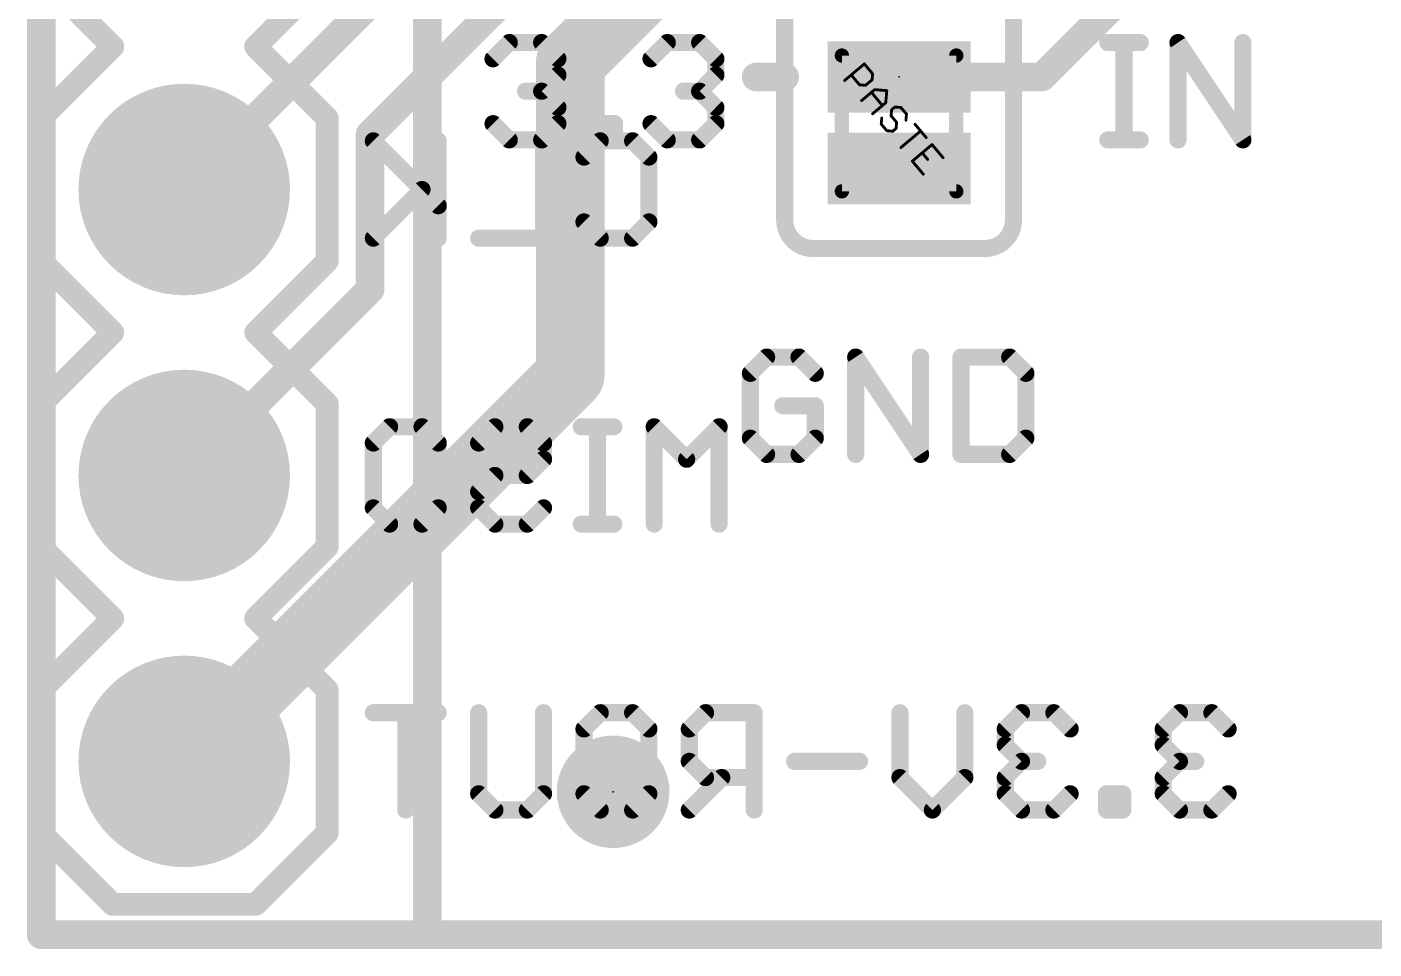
# Model space of a CAD drawing. Extents: x -0.1 to 30.6, y -0.1 to 52.6.
# Drawn here: x -0.13 to 11.84, y -0.13 to 8.06 of the extents above; entities that cross this region are included whole.
import ezdxf

# ---------------------------------------------------------------- set-up
doc = ezdxf.new("R2010")
doc.units = 0
for name, color, linetype in [('1', 12, 'CONTINUOUS'), ('16', 132, 'CONTINUOUS'), ('17', 110, 'CONTINUOUS'), ('20', 53, 'CONTINUOUS'), ('21', 41, 'CONTINUOUS'), ('22', 40, 'CONTINUOUS'), ('23', 53, 'CONTINUOUS'), ('51', 53, 'CONTINUOUS')]:
    doc.layers.add(name, color=color, linetype=linetype)

# ---------------------------------------------------------------- blocks, each defined once
blk = doc.blocks.new('RECT')
blk.add_solid([(-0.5, -0.5), (0.5, -0.5), (-0.5, 0.5), (0.5, 0.5)])
blk = doc.blocks.new('ROUNDP')
at = {"const_width": 0.5}
blk.add_lwpolyline([(0, -0.25, 1), (0, 0.25, 1), (0, -0.25)], format="xyb", dxfattribs=at)
blk = doc.blocks.new('PIE')
at = {"const_width": 0.5}
blk.add_lwpolyline([(0, -0.25, 1), (0, 0.25, 1), (0, -0.25)], format="xyb", dxfattribs=at)

msp = doc.modelspace()

# ---------------------------------------------------------------- linework, layer by layer
at = {"layer": '1'}
for points, const_width in [([(0, 43.72), (0, 0)], 0.254), ([(1.27, 6.62), (9.24, 14.59)], 0.254), ([(2.921, 7.112), (8.509, 12.7)], 0.254), ([(8.89, 7.62), (14.0335, 12.7635)], 0.254), ([(4.699, 7.747), (5.334, 8.382)], 0.6096), ([(4.699, 4.969), (4.699, 7.747)], 0.6096), ([(7.62, 7.62), (8.89, 7.62)], 0.254), ([(2.921, 5.731), (2.921, 7.112)], 0.254), ([(1.27, 4.08), (2.921, 5.731)], 0.254), ([(1.27, 1.54), (4.699, 4.969)], 0.6096), ([(0, 0), (30.48, 0)], 0.254)]:
    msp.add_lwpolyline(points, dxfattribs=dict(at, const_width=const_width))
for points, const_width in [([(4.8514, 7.747, 1), (4.5466, 7.747)], 0.3048), ([(4.5912, 7.8548, 1), (4.8068, 7.6392)], 0.3048), ([(7.62, 7.6835, 1), (7.62, 7.5565)], 0.127), ([(8.8451, 7.6649, 1), (8.9349, 7.5751)], 0.127), ([(8.89, 7.5565, 1), (8.89, 7.6835)], 0.127), ([(2.9845, 7.112, 1), (2.8575, 7.112)], 0.127), ([(2.8761, 7.1569, 1), (2.9659, 7.0671)], 0.127), ([(1.2251, 6.6649, 1), (1.3149, 6.5751)], 0.127), ([(2.8575, 5.731, 1), (2.9845, 5.731)], 0.127), ([(2.9659, 5.6861, 1), (2.8761, 5.7759)], 0.127), ([(4.8068, 4.8612, 1), (4.5912, 5.0768)], 0.3048), ([(4.5466, 4.969, 1), (4.8514, 4.969)], 0.3048), ([(1.2251, 4.1249, 1), (1.3149, 4.0351)], 0.127), ([(1.1622, 1.6478, 1), (1.3778, 1.4322)], 0.3048), ([(0, 0.0635, 1), (0, -0.0635)], 0.127), ([(-0.0635, 0, 1), (0.0635, 0)], 0.127)]:
    msp.add_lwpolyline(points, format="xyb", dxfattribs=dict(at, const_width=const_width))
at = {"layer": '16', "const_width": 0.254}
for points in [[(0, 43.72), (0, 0)], [(0, 0), (30.48, 0)]]:
    msp.add_lwpolyline(points, dxfattribs=at)
at = {"layer": '16', "const_width": 0.127}
for points in [[(0, 0.0635, 1), (0, -0.0635)], [(-0.0635, 0, 1), (0.0635, 0)]]:
    msp.add_lwpolyline(points, format="xyb", dxfattribs=at)
at = {"layer": '20', "const_width": 0.2032}
for points in [[(0, 43.72), (0, 0)], [(0, 0), (30.48, 0)]]:
    msp.add_lwpolyline(points, dxfattribs=at)
at = {"layer": '20', "const_width": 0.1016}
for points in [[(0, 0.0508, 1), (0, -0.0508)], [(-0.0508, 0, 1), (0.0508, 0)]]:
    msp.add_lwpolyline(points, format="xyb", dxfattribs=at)
at = {"layer": '21'}
for points, const_width in [([(3.429, 0), (3.429, 13.335)], 0.254), ([(6.604, 6.35), (6.604, 8.89)], 0.1524), ([(8.636, 8.89), (8.636, 6.35)], 0.1524), ([(0.635, 7.89), (0, 8.525)], 0.2032), ([(2.54, 8.525), (1.905, 7.89)], 0.2032), ([(0.635, 7.89), (0, 7.255)], 0.2032), ([(2.54, 7.255), (1.905, 7.89)], 0.2032), ([(4.0132, 7.7815), (4.1573, 7.9255)], 0.1524), ([(4.1573, 7.9255), (4.4454, 7.9255)], 0.1524), ([(4.4454, 7.9255), (4.5894, 7.7815)], 0.1524), ([(5.4165, 7.7815), (5.5605, 7.9255)], 0.1524), ([(5.5605, 7.9255), (5.8486, 7.9255)], 0.1524), ([(5.8486, 7.9255), (5.9927, 7.7815)], 0.1524), ([(9.4742, 7.9255), (9.7623, 7.9255)], 0.1524), ([(9.6183, 7.0612), (9.6183, 7.9255)], 0.1524), ([(10.0979, 7.0612), (10.0979, 7.9255)], 0.1524), ([(10.0979, 7.9255), (10.6741, 7.0612)], 0.1524), ([(10.6741, 7.0612), (10.6741, 7.9255)], 0.1524), ([(4.5894, 7.7815), (4.5894, 7.6374)], 0.1524), ([(5.9927, 7.7815), (5.9927, 7.6374)], 0.1524), ([(4.5894, 7.6374), (4.4454, 7.4934)], 0.1524), ([(5.9927, 7.6374), (5.8486, 7.4934)], 0.1524), ([(6.604, 7.62), (6.35, 7.62)], 0.254), ([(8.636, 7.62), (8.89, 7.62)], 0.254), ([(4.4454, 7.4934), (4.3013, 7.4934)], 0.1524), ([(4.4454, 7.4934), (4.5894, 7.3493)], 0.1524), ([(5.8486, 7.4934), (5.7046, 7.4934)], 0.1524), ([(5.8486, 7.4934), (5.9927, 7.3493)], 0.1524), ([(4.5894, 7.3493), (4.5894, 7.2053)], 0.1524), ([(5.9927, 7.3493), (5.9927, 7.2053)], 0.1524), ([(0, 5.985), (0, 7.255)], 0.2032), ([(2.54, 7.255), (2.54, 5.985)], 0.2032), ([(4.1573, 7.0612), (4.0132, 7.2053)], 0.1524), ([(4.5894, 7.2053), (4.4454, 7.0612)], 0.1524), ([(4.9487, 7.0612), (4.9487, 7.2053)], 0.1524), ([(4.9487, 7.2053), (5.0928, 7.2053)], 0.1524), ([(5.0928, 7.2053), (5.0928, 7.0612)], 0.1524), ([(5.5605, 7.0612), (5.4165, 7.2053)], 0.1524), ([(5.9927, 7.2053), (5.8486, 7.0612)], 0.1524), ([(4.4454, 7.0612), (4.1573, 7.0612)], 0.1524), ([(5.0928, 7.0612), (4.9487, 7.0612)], 0.1524), ([(5.8486, 7.0612), (5.5605, 7.0612)], 0.1524), ([(9.4742, 7.0612), (9.7623, 7.0612)], 0.1524), ([(8.382, 6.096), (6.858, 6.096)], 0.1524), ([(0.635, 5.35), (0, 5.985)], 0.2032), ([(2.54, 5.985), (1.905, 5.35)], 0.2032), ([(0.635, 5.35), (0, 4.715)], 0.2032), ([(2.54, 4.715), (1.905, 5.35)], 0.2032), ([(6.4433, 5.1315), (6.2992, 4.9875)], 0.1524), ([(6.7314, 5.1315), (6.4433, 5.1315)], 0.1524), ([(6.8754, 4.9875), (6.7314, 5.1315)], 0.1524), ([(7.2347, 4.2672), (7.2347, 5.1315)], 0.1524), ([(7.2347, 5.1315), (7.8109, 4.2672)], 0.1524), ([(7.8109, 4.2672), (7.8109, 5.1315)], 0.1524), ([(8.1702, 5.1315), (8.1702, 4.2672)], 0.1524), ([(8.6024, 5.1315), (8.1702, 5.1315)], 0.1524), ([(8.7465, 4.9875), (8.6024, 5.1315)], 0.1524), ([(6.2992, 4.9875), (6.2992, 4.4113)], 0.1524), ([(8.7465, 4.4113), (8.7465, 4.9875)], 0.1524), ([(0, 3.445), (0, 4.715)], 0.2032), ([(2.54, 4.715), (2.54, 3.445)], 0.2032), ([(6.8754, 4.6994), (6.5873, 4.6994)], 0.1524), ([(6.8754, 4.4113), (6.8754, 4.6994)], 0.1524), ([(6.2992, 4.4113), (6.4433, 4.2672)], 0.1524), ([(6.7314, 4.2672), (6.8754, 4.4113)], 0.1524), ([(8.6024, 4.2672), (8.7465, 4.4113)], 0.1524), ([(6.4433, 4.2672), (6.7314, 4.2672)], 0.1524), ([(8.1702, 4.2672), (8.6024, 4.2672)], 0.1524), ([(0.635, 2.81), (0, 3.445)], 0.2032), ([(2.54, 3.445), (1.905, 2.81)], 0.2032), ([(0.635, 2.81), (0, 2.175)], 0.2032), ([(2.54, 2.175), (1.905, 2.81)], 0.2032), ([(0, 0.905), (0, 2.175)], 0.2032), ([(2.54, 2.175), (2.54, 0.905)], 0.2032), ([(0.635, 0.27), (0, 0.905)], 0.2032), ([(2.54, 0.905), (1.905, 0.27)], 0.2032), ([(1.905, 0.27), (0.635, 0.27)], 0.2032)]:
    msp.add_lwpolyline(points, dxfattribs=dict(at, const_width=const_width))
for points, const_width in [([(0.6709, 7.8541, 1), (0.5991, 7.9259)], 0.1016), ([(0.5991, 7.8541, 1), (0.6709, 7.9259)], 0.1016), ([(1.9409, 7.9259, 1), (1.8691, 7.8541)], 0.1016), ([(1.8691, 7.9259, 1), (1.9409, 7.8541)], 0.1016), ([(4.1573, 7.9636, 1), (4.1573, 7.8874)], 0.0762), ([(4.1842, 7.8986, 1), (4.1303, 7.9525)], 0.0762), ([(4.4723, 7.9525, 1), (4.4184, 7.8986)], 0.0762), ([(4.4454, 7.8874, 1), (4.4454, 7.9636)], 0.0762), ([(5.5605, 7.9636, 1), (5.5605, 7.8874)], 0.0762), ([(5.5875, 7.8986, 1), (5.5336, 7.9525)], 0.0762), ([(5.8756, 7.9525, 1), (5.8217, 7.8986)], 0.0762), ([(5.8486, 7.8874, 1), (5.8486, 7.9636)], 0.0762), ([(9.4742, 7.9636, 1), (9.4742, 7.8874)], 0.0762), ([(9.6564, 7.9255, 1), (9.5802, 7.9255)], 0.0762), ([(9.7623, 7.8874, 1), (9.7623, 7.9636)], 0.0762), ([(10.1296, 7.9467, 1), (10.0662, 7.9044)], 0.0762), ([(10.136, 7.9255, 1), (10.0598, 7.9255)], 0.0762), ([(10.7122, 7.9255, 1), (10.636, 7.9255)], 0.0762), ([(3.9863, 7.8084, 1), (4.0401, 7.7545)], 0.0762), ([(4.6275, 7.7815, 1), (4.5513, 7.7815)], 0.0762), ([(4.5625, 7.7545, 1), (4.6164, 7.8084)], 0.0762), ([(5.3895, 7.8084, 1), (5.4434, 7.7545)], 0.0762), ([(6.0308, 7.7815, 1), (5.9546, 7.7815)], 0.0762), ([(5.9658, 7.7545, 1), (6.0196, 7.8084)], 0.0762), ([(4.5513, 7.6374, 1), (4.6275, 7.6374)], 0.0762), ([(4.6164, 7.6105, 1), (4.5625, 7.6644)], 0.0762), ([(5.9546, 7.6374, 1), (6.0308, 7.6374)], 0.0762), ([(6.0196, 7.6105, 1), (5.9658, 7.6644)], 0.0762), ([(6.35, 7.6835, 1), (6.35, 7.5565)], 0.127), ([(6.604, 7.5565, 1), (6.604, 7.6835)], 0.127), ([(8.636, 7.6835, 1), (8.636, 7.5565)], 0.127), ([(8.89, 7.5565, 1), (8.89, 7.6835)], 0.127), ([(4.3013, 7.5315, 1), (4.3013, 7.4553)], 0.0762), ([(4.4723, 7.5203, 1), (4.4184, 7.4664)], 0.0762), ([(4.4184, 7.5203, 1), (4.4723, 7.4664)], 0.0762), ([(4.4454, 7.4553, 1), (4.4454, 7.5315)], 0.0762), ([(5.7046, 7.5315, 1), (5.7046, 7.4553)], 0.0762), ([(5.8756, 7.5203, 1), (5.8217, 7.4664)], 0.0762), ([(5.8217, 7.5203, 1), (5.8756, 7.4664)], 0.0762), ([(5.8486, 7.4553, 1), (5.8486, 7.5315)], 0.0762), ([(4.6275, 7.3493, 1), (4.5513, 7.3493)], 0.0762), ([(6.0308, 7.3493, 1), (5.9546, 7.3493)], 0.0762), ([(0.0508, 7.255, 1), (-0.0508, 7.255)], 0.1016), ([(-0.0359, 7.2909, 1), (0.0359, 7.2191)], 0.1016), ([(2.5908, 7.255, 1), (2.4892, 7.255)], 0.1016), ([(2.5041, 7.2191, 1), (2.5759, 7.2909)], 0.1016), ([(4.5625, 7.3224, 1), (4.6164, 7.3763)], 0.0762), ([(5.9658, 7.3224, 1), (6.0196, 7.3763)], 0.0762), ([(4.0401, 7.2322, 1), (3.9863, 7.1783)], 0.0762), ([(4.5513, 7.2053, 1), (4.6275, 7.2053)], 0.0762), ([(4.6164, 7.1783, 1), (4.5625, 7.2322)], 0.0762), ([(4.9868, 7.2053, 1), (4.9106, 7.2053)], 0.0762), ([(4.9487, 7.2434, 1), (4.9487, 7.1672)], 0.0762), ([(5.1309, 7.2053, 1), (5.0547, 7.2053)], 0.0762), ([(5.0928, 7.1672, 1), (5.0928, 7.2434)], 0.0762), ([(5.4434, 7.2322, 1), (5.3895, 7.1783)], 0.0762), ([(5.9546, 7.2053, 1), (6.0308, 7.2053)], 0.0762), ([(6.0196, 7.1783, 1), (5.9658, 7.2322)], 0.0762), ([(4.1573, 7.0993, 1), (4.1573, 7.0231)], 0.0762), ([(4.1303, 7.0343, 1), (4.1842, 7.0881)], 0.0762), ([(4.4184, 7.0881, 1), (4.4723, 7.0343)], 0.0762), ([(4.4454, 7.0231, 1), (4.4454, 7.0993)], 0.0762), ([(4.9487, 7.0993, 1), (4.9487, 7.0231)], 0.0762), ([(4.9106, 7.0612, 1), (4.9868, 7.0612)], 0.0762), ([(5.0547, 7.0612, 1), (5.1309, 7.0612)], 0.0762), ([(5.0928, 7.0231, 1), (5.0928, 7.0993)], 0.0762), ([(5.5605, 7.0993, 1), (5.5605, 7.0231)], 0.0762), ([(5.5336, 7.0343, 1), (5.5875, 7.0881)], 0.0762), ([(5.8217, 7.0881, 1), (5.8756, 7.0343)], 0.0762), ([(5.8486, 7.0231, 1), (5.8486, 7.0993)], 0.0762), ([(9.4742, 7.0993, 1), (9.4742, 7.0231)], 0.0762), ([(9.5802, 7.0612, 1), (9.6564, 7.0612)], 0.0762), ([(9.7623, 7.0231, 1), (9.7623, 7.0993)], 0.0762), ([(10.0598, 7.0612, 1), (10.136, 7.0612)], 0.0762), ([(10.636, 7.0612, 1), (10.7122, 7.0612)], 0.0762), ([(10.6424, 7.0401, 1), (10.7058, 7.0823)], 0.0762), ([(6.604, 6.35, 0.4142), (6.858, 6.096)], 0.1524), ([(6.6421, 6.35, 1), (6.5659, 6.35)], 0.0762), ([(6.5659, 6.35, 1), (6.6421, 6.35)], 0.0762), ([(8.382, 6.096, 0.4142), (8.636, 6.35)], 0.1524), ([(8.6741, 6.35, 1), (8.5979, 6.35)], 0.0762), ([(8.5979, 6.35, 1), (8.6741, 6.35)], 0.0762), ([(6.858, 6.1341, 1), (6.858, 6.0579)], 0.0762), ([(6.858, 6.0579, 1), (6.858, 6.1341)], 0.0762), ([(8.382, 6.1341, 1), (8.382, 6.0579)], 0.0762), ([(8.382, 6.0579, 1), (8.382, 6.1341)], 0.0762), ([(0.0359, 6.0209, 1), (-0.0359, 5.9491)], 0.1016), ([(-0.0508, 5.985, 1), (0.0508, 5.985)], 0.1016), ([(2.4892, 5.985, 1), (2.5908, 5.985)], 0.1016), ([(2.5759, 5.9491, 1), (2.5041, 6.0209)], 0.1016), ([(0.6709, 5.3141, 1), (0.5991, 5.3859)], 0.1016), ([(0.5991, 5.3141, 1), (0.6709, 5.3859)], 0.1016), ([(1.9409, 5.3859, 1), (1.8691, 5.3141)], 0.1016), ([(1.8691, 5.3859, 1), (1.9409, 5.3141)], 0.1016), ([(6.4433, 5.1696, 1), (6.4433, 5.0934)], 0.0762), ([(6.4702, 5.1046, 1), (6.4163, 5.1585)], 0.0762), ([(6.7583, 5.1585, 1), (6.7044, 5.1046)], 0.0762), ([(6.7314, 5.0934, 1), (6.7314, 5.1696)], 0.0762), ([(7.2664, 5.1527, 1), (7.203, 5.1104)], 0.0762), ([(7.2728, 5.1315, 1), (7.1966, 5.1315)], 0.0762), ([(7.849, 5.1315, 1), (7.7728, 5.1315)], 0.0762), ([(8.2083, 5.1315, 1), (8.1321, 5.1315)], 0.0762), ([(8.1702, 5.1696, 1), (8.1702, 5.0934)], 0.0762), ([(8.6293, 5.1585, 1), (8.5755, 5.1046)], 0.0762), ([(8.6024, 5.0934, 1), (8.6024, 5.1696)], 0.0762), ([(6.3373, 4.9875, 1), (6.2611, 4.9875)], 0.0762), ([(6.2723, 5.0144, 1), (6.3261, 4.9605)], 0.0762), ([(6.8485, 4.9605, 1), (6.9024, 5.0144)], 0.0762), ([(8.7846, 4.9875, 1), (8.7084, 4.9875)], 0.0762), ([(8.7195, 4.9605, 1), (8.7734, 5.0144)], 0.0762), ([(0.0508, 4.715, 1), (-0.0508, 4.715)], 0.1016), ([(-0.0359, 4.7509, 1), (0.0359, 4.6791)], 0.1016), ([(2.5908, 4.715, 1), (2.4892, 4.715)], 0.1016), ([(2.5041, 4.6791, 1), (2.5759, 4.7509)], 0.1016), ([(6.5873, 4.7375, 1), (6.5873, 4.6613)], 0.0762), ([(6.9135, 4.6994, 1), (6.8373, 4.6994)], 0.0762), ([(6.8754, 4.6613, 1), (6.8754, 4.7375)], 0.0762), ([(6.3261, 4.4382, 1), (6.2723, 4.3843)], 0.0762), ([(6.2611, 4.4113, 1), (6.3373, 4.4113)], 0.0762), ([(6.8373, 4.4113, 1), (6.9135, 4.4113)], 0.0762), ([(6.9024, 4.3843, 1), (6.8485, 4.4382)], 0.0762), ([(8.7084, 4.4113, 1), (8.7846, 4.4113)], 0.0762), ([(8.7734, 4.3843, 1), (8.7195, 4.4382)], 0.0762), ([(6.4433, 4.3053, 1), (6.4433, 4.2291)], 0.0762), ([(6.4163, 4.2403, 1), (6.4702, 4.2941)], 0.0762), ([(6.7044, 4.2941, 1), (6.7583, 4.2403)], 0.0762), ([(6.7314, 4.2291, 1), (6.7314, 4.3053)], 0.0762), ([(7.7792, 4.2461, 1), (7.8426, 4.2883)], 0.0762), ([(8.1702, 4.3053, 1), (8.1702, 4.2291)], 0.0762), ([(8.5755, 4.2941, 1), (8.6293, 4.2403)], 0.0762), ([(8.6024, 4.2291, 1), (8.6024, 4.3053)], 0.0762), ([(7.1966, 4.2672, 1), (7.2728, 4.2672)], 0.0762), ([(7.7728, 4.2672, 1), (7.849, 4.2672)], 0.0762), ([(8.1321, 4.2672, 1), (8.2083, 4.2672)], 0.0762), ([(0.0359, 3.4809, 1), (-0.0359, 3.4091)], 0.1016), ([(-0.0508, 3.445, 1), (0.0508, 3.445)], 0.1016), ([(2.4892, 3.445, 1), (2.5908, 3.445)], 0.1016), ([(2.5759, 3.4091, 1), (2.5041, 3.4809)], 0.1016), ([(0.6709, 2.7741, 1), (0.5991, 2.8459)], 0.1016), ([(0.5991, 2.7741, 1), (0.6709, 2.8459)], 0.1016), ([(1.9409, 2.8459, 1), (1.8691, 2.7741)], 0.1016), ([(1.8691, 2.8459, 1), (1.9409, 2.7741)], 0.1016), ([(0.0508, 2.175, 1), (-0.0508, 2.175)], 0.1016), ([(2.5908, 2.175, 1), (2.4892, 2.175)], 0.1016), ([(-0.0359, 2.2109, 1), (0.0359, 2.1391)], 0.1016), ([(2.5041, 2.1391, 1), (2.5759, 2.2109)], 0.1016), ([(0.0359, 0.9409, 1), (-0.0359, 0.8691)], 0.1016), ([(2.5759, 0.8691, 1), (2.5041, 0.9409)], 0.1016), ([(-0.0508, 0.905, 1), (0.0508, 0.905)], 0.1016), ([(2.4892, 0.905, 1), (2.5908, 0.905)], 0.1016), ([(0.635, 0.3208, 1), (0.635, 0.2192)], 0.1016), ([(1.905, 0.2192, 1), (1.905, 0.3208)], 0.1016), ([(0.5991, 0.2341, 1), (0.6709, 0.3059)], 0.1016), ([(1.8691, 0.3059, 1), (1.9409, 0.2341)], 0.1016), ([(3.3655, 0, 1), (3.4925, 0)], 0.127)]:
    msp.add_lwpolyline(points, format="xyb", dxfattribs=dict(at, const_width=const_width))
at = {"layer": '22', "const_width": 0.1524}
for points in [[(3.5263, 6.4763), (2.9501, 7.0525)], [(3.5263, 7.0525), (3.5263, 6.1882)], [(4.4618, 7.0525), (4.4618, 6.1882)], [(4.8211, 6.9085), (4.9652, 7.0525)], [(4.9652, 7.0525), (5.2533, 7.0525)], [(5.2533, 7.0525), (5.3974, 6.9085)], [(5.3974, 6.9085), (5.3974, 6.3323)], [(3.3823, 6.6204), (2.9501, 6.1882)], [(4.9652, 6.1882), (4.8211, 6.3323)], [(5.3974, 6.3323), (5.2533, 6.1882)], [(4.4618, 6.1882), (3.8856, 6.1882)], [(5.2533, 6.1882), (4.9652, 6.1882)], [(2.9501, 4.3685), (3.0942, 4.5125)], [(3.0942, 4.5125), (3.3823, 4.5125)], [(3.3823, 4.5125), (3.5263, 4.3685)], [(3.8856, 4.3685), (4.0297, 4.5125)], [(4.0297, 4.5125), (4.3178, 4.5125)], [(4.3178, 4.5125), (4.4618, 4.3685)], [(5.0855, 4.5125), (4.7974, 4.5125)], [(4.9415, 3.6482), (4.9415, 4.5125)], [(5.7329, 4.2244), (5.4448, 4.5125)], [(5.4448, 4.5125), (5.4448, 3.6482)], [(6.021, 4.5125), (5.7329, 4.2244)], [(6.021, 3.6482), (6.021, 4.5125)], [(2.9501, 3.7923), (2.9501, 4.3685)], [(3.5263, 4.3685), (3.5263, 3.7923)], [(4.4618, 4.3685), (4.4618, 4.2244)], [(4.4618, 4.2244), (4.3178, 4.0804)], [(4.0297, 4.0804), (3.8856, 3.9363)], [(4.3178, 4.0804), (4.0297, 4.0804)], [(3.8856, 3.9363), (3.8856, 3.7923)], [(3.0942, 3.6482), (2.9501, 3.7923)], [(3.5263, 3.7923), (3.3823, 3.6482)], [(3.8856, 3.7923), (4.0297, 3.6482)], [(4.3178, 3.6482), (4.4618, 3.7923)], [(3.3823, 3.6482), (3.0942, 3.6482)], [(4.0297, 3.6482), (4.3178, 3.6482)], [(5.0855, 3.6482), (4.7974, 3.6482)], [(3.5263, 1.9725), (2.9501, 1.9725)], [(3.2382, 1.1082), (3.2382, 1.9725)], [(3.8856, 1.2523), (3.8856, 1.9725)], [(4.4618, 1.9725), (4.4618, 1.2523)], [(4.8211, 1.8285), (4.9652, 1.9725)], [(4.9652, 1.9725), (5.2533, 1.9725)], [(5.2533, 1.9725), (5.3974, 1.8285)], [(5.9007, 1.9725), (5.7567, 1.8285)], [(6.3329, 1.9725), (5.9007, 1.9725)], [(6.3329, 1.1082), (6.3329, 1.9725)], [(7.6277, 1.3963), (7.6277, 1.9725)], [(8.2039, 1.9725), (8.2039, 1.3963)], [(8.7073, 1.9725), (8.5632, 1.8285)], [(8.9954, 1.9725), (8.7073, 1.9725)], [(9.1394, 1.8285), (8.9954, 1.9725)], [(10.1105, 1.9725), (9.9665, 1.8285)], [(10.3987, 1.9725), (10.1105, 1.9725)], [(10.5427, 1.8285), (10.3987, 1.9725)], [(4.8211, 1.2523), (4.8211, 1.8285)], [(5.3974, 1.8285), (5.3974, 1.2523)], [(5.7567, 1.8285), (5.7567, 1.5404)], [(8.5632, 1.8285), (8.5632, 1.6844)], [(9.9665, 1.8285), (9.9665, 1.6844)], [(8.5632, 1.6844), (8.7073, 1.5404)], [(9.9665, 1.6844), (10.1105, 1.5404)], [(5.7567, 1.5404), (5.9007, 1.3963)], [(7.2684, 1.5404), (6.6922, 1.5404)], [(8.7073, 1.5404), (8.5632, 1.3963)], [(8.7073, 1.5404), (8.8513, 1.5404)], [(10.1105, 1.5404), (9.9665, 1.3963)], [(10.1105, 1.5404), (10.2546, 1.5404)], [(6.0448, 1.3963), (5.7567, 1.1082)], [(5.9007, 1.3963), (6.3329, 1.3963)], [(7.9158, 1.1082), (7.6277, 1.3963)], [(8.2039, 1.3963), (7.9158, 1.1082)], [(8.5632, 1.3963), (8.5632, 1.2523)], [(9.9665, 1.3963), (9.9665, 1.2523)], [(4.0297, 1.1082), (3.8856, 1.2523)], [(4.4618, 1.2523), (4.3178, 1.1082)], [(4.9652, 1.1082), (4.8211, 1.2523)], [(5.3974, 1.2523), (5.2533, 1.1082)], [(8.5632, 1.2523), (8.7073, 1.1082)], [(8.9954, 1.1082), (9.1394, 1.2523)], [(9.6072, 1.2523), (9.4631, 1.2523)], [(9.4631, 1.2523), (9.4631, 1.1082)], [(9.6072, 1.1082), (9.6072, 1.2523)], [(9.9665, 1.2523), (10.1105, 1.1082)], [(10.3987, 1.1082), (10.5427, 1.2523)], [(4.3178, 1.1082), (4.0297, 1.1082)], [(5.2533, 1.1082), (4.9652, 1.1082)], [(8.7073, 1.1082), (8.9954, 1.1082)], [(9.4631, 1.1082), (9.6072, 1.1082)], [(10.1105, 1.1082), (10.3987, 1.1082)]]:
    msp.add_lwpolyline(points, dxfattribs=at)
at = {"layer": '22', "const_width": 0.0762}
for points in [[(2.977, 7.0795, 1), (2.9232, 7.0256)], [(3.5644, 7.0525, 1), (3.4882, 7.0525)], [(4.4999, 7.0525, 1), (4.4237, 7.0525)], [(4.9652, 7.0906, 1), (4.9652, 7.0144)], [(4.9921, 7.0256, 1), (4.9382, 7.0795)], [(5.2802, 7.0795, 1), (5.2264, 7.0256)], [(5.2533, 7.0144, 1), (5.2533, 7.0906)], [(4.7942, 6.9354, 1), (4.8481, 6.8815)], [(5.4355, 6.9085, 1), (5.3593, 6.9085)], [(5.3704, 6.8815, 1), (5.4243, 6.9354)], [(3.4092, 6.5934, 1), (3.3553, 6.6473)], [(3.4994, 6.4494, 1), (3.5533, 6.5033)], [(4.8481, 6.3592, 1), (4.7942, 6.3053)], [(5.3593, 6.3323, 1), (5.4355, 6.3323)], [(5.4243, 6.3053, 1), (5.3704, 6.3592)], [(2.9232, 6.2151, 1), (2.977, 6.1613)], [(3.4882, 6.1882, 1), (3.5644, 6.1882)], [(3.8856, 6.2263, 1), (3.8856, 6.1501)], [(4.4237, 6.1882, 1), (4.4999, 6.1882)], [(4.4618, 6.1501, 1), (4.4618, 6.2263)], [(4.9652, 6.2263, 1), (4.9652, 6.1501)], [(4.9382, 6.1613, 1), (4.9921, 6.2151)], [(5.2264, 6.2151, 1), (5.2802, 6.1613)], [(5.2533, 6.1501, 1), (5.2533, 6.2263)], [(3.0942, 4.5506, 1), (3.0942, 4.4744)], [(3.1211, 4.4856, 1), (3.0672, 4.5395)], [(3.4092, 4.5395, 1), (3.3553, 4.4856)], [(3.3823, 4.4744, 1), (3.3823, 4.5506)], [(4.0297, 4.5506, 1), (4.0297, 4.4744)], [(4.0566, 4.4856, 1), (4.0027, 4.5395)], [(4.3447, 4.5395, 1), (4.2908, 4.4856)], [(4.3178, 4.4744, 1), (4.3178, 4.5506)], [(4.7974, 4.5506, 1), (4.7974, 4.4744)], [(4.9796, 4.5125, 1), (4.9034, 4.5125)], [(5.0855, 4.4744, 1), (5.0855, 4.5506)], [(5.4718, 4.5395, 1), (5.4179, 4.4856)], [(5.4829, 4.5125, 1), (5.4067, 4.5125)], [(6.0591, 4.5125, 1), (5.9829, 4.5125)], [(6.048, 4.4856, 1), (5.9941, 4.5395)], [(2.9882, 4.3685, 1), (2.912, 4.3685)], [(2.9232, 4.3954, 1), (2.977, 4.3415)], [(3.5644, 4.3685, 1), (3.4882, 4.3685)], [(3.4994, 4.3415, 1), (3.5533, 4.3954)], [(3.8587, 4.3954, 1), (3.9126, 4.3415)], [(4.4999, 4.3685, 1), (4.4237, 4.3685)], [(4.4349, 4.3415, 1), (4.4888, 4.3954)], [(4.4237, 4.2244, 1), (4.4999, 4.2244)], [(4.4888, 4.1975, 1), (4.4349, 4.2514)], [(5.706, 4.2514, 1), (5.7599, 4.1975)], [(5.706, 4.1975, 1), (5.7599, 4.2514)], [(4.0297, 4.1185, 1), (4.0297, 4.0423)], [(4.0566, 4.0534, 1), (4.0027, 4.1073)], [(4.2908, 4.1073, 1), (4.3447, 4.0534)], [(4.3178, 4.0423, 1), (4.3178, 4.1185)], [(3.9237, 3.9363, 1), (3.8475, 3.9363)], [(3.8587, 3.9633, 1), (3.9126, 3.9094)], [(2.977, 3.8192, 1), (2.9232, 3.7653)], [(2.912, 3.7923, 1), (2.9882, 3.7923)], [(3.4882, 3.7923, 1), (3.5644, 3.7923)], [(3.5533, 3.7653, 1), (3.4994, 3.8192)], [(3.9126, 3.8192, 1), (3.8587, 3.7653)], [(3.8475, 3.7923, 1), (3.9237, 3.7923)], [(4.4888, 3.7653, 1), (4.4349, 3.8192)], [(3.0942, 3.6863, 1), (3.0942, 3.6101)], [(3.0672, 3.6213, 1), (3.1211, 3.6751)], [(3.3553, 3.6751, 1), (3.4092, 3.6213)], [(3.3823, 3.6101, 1), (3.3823, 3.6863)], [(4.0297, 3.6863, 1), (4.0297, 3.6101)], [(4.0027, 3.6213, 1), (4.0566, 3.6751)], [(4.2908, 3.6751, 1), (4.3447, 3.6213)], [(4.3178, 3.6101, 1), (4.3178, 3.6863)], [(4.7974, 3.6863, 1), (4.7974, 3.6101)], [(5.0855, 3.6101, 1), (5.0855, 3.6863)], [(4.9034, 3.6482, 1), (4.9796, 3.6482)], [(5.4067, 3.6482, 1), (5.4829, 3.6482)], [(5.9829, 3.6482, 1), (6.0591, 3.6482)], [(2.9501, 2.0106, 1), (2.9501, 1.9344)], [(3.2763, 1.9725, 1), (3.2001, 1.9725)], [(3.5263, 1.9344, 1), (3.5263, 2.0106)], [(3.9237, 1.9725, 1), (3.8475, 1.9725)], [(4.4999, 1.9725, 1), (4.4237, 1.9725)], [(4.9652, 2.0106, 1), (4.9652, 1.9344)], [(4.9921, 1.9456, 1), (4.9383, 1.9995)], [(5.2802, 1.9995, 1), (5.2264, 1.9456)], [(5.2533, 1.9344, 1), (5.2533, 2.0106)], [(5.9007, 2.0106, 1), (5.9007, 1.9344)], [(5.9277, 1.9456, 1), (5.8738, 1.9995)], [(6.371, 1.9725, 1), (6.2948, 1.9725)], [(6.3329, 1.9344, 1), (6.3329, 2.0106)], [(7.6658, 1.9725, 1), (7.5896, 1.9725)], [(8.242, 1.9725, 1), (8.1658, 1.9725)], [(8.7073, 2.0106, 1), (8.7073, 1.9344)], [(8.7342, 1.9456, 1), (8.6803, 1.9995)], [(9.0223, 1.9995, 1), (8.9684, 1.9456)], [(8.9954, 1.9344, 1), (8.9954, 2.0106)], [(10.1105, 2.0106, 1), (10.1105, 1.9344)], [(10.1375, 1.9456, 1), (10.0836, 1.9995)], [(10.4256, 1.9995, 1), (10.3717, 1.9456)], [(10.3987, 1.9344, 1), (10.3987, 2.0106)], [(4.8592, 1.8285, 1), (4.783, 1.8285)], [(4.7942, 1.8554, 1), (4.8481, 1.8015)], [(5.4355, 1.8285, 1), (5.3593, 1.8285)], [(5.3704, 1.8015, 1), (5.4243, 1.8554)], [(5.7297, 1.8554, 1), (5.7836, 1.8015)], [(5.7948, 1.8285, 1), (5.7186, 1.8285)], [(8.6013, 1.8285, 1), (8.5251, 1.8285)], [(8.5363, 1.8554, 1), (8.5902, 1.8015)], [(9.1125, 1.8015, 1), (9.1664, 1.8554)], [(9.9395, 1.8554, 1), (9.9934, 1.8015)], [(10.0046, 1.8285, 1), (9.9284, 1.8285)], [(10.5158, 1.8015, 1), (10.5697, 1.8554)], [(8.5902, 1.7114, 1), (8.5363, 1.6575)], [(8.5251, 1.6844, 1), (8.6013, 1.6844)], [(9.9934, 1.7114, 1), (9.9395, 1.6575)], [(9.9284, 1.6844, 1), (10.0046, 1.6844)], [(5.7836, 1.5673, 1), (5.7297, 1.5134)], [(5.7186, 1.5404, 1), (5.7948, 1.5404)], [(6.6922, 1.5785, 1), (6.6922, 1.5023)], [(7.2684, 1.5023, 1), (7.2684, 1.5785)], [(8.7073, 1.5785, 1), (8.7073, 1.5023)], [(8.7342, 1.5134, 1), (8.6803, 1.5673)], [(8.6803, 1.5134, 1), (8.7342, 1.5673)], [(8.8513, 1.5023, 1), (8.8513, 1.5785)], [(10.1105, 1.5785, 1), (10.1105, 1.5023)], [(10.1375, 1.5134, 1), (10.0836, 1.5673)], [(10.0836, 1.5134, 1), (10.1375, 1.5673)], [(10.2546, 1.5023, 1), (10.2546, 1.5785)], [(5.9007, 1.4344, 1), (5.9007, 1.3582)], [(5.8738, 1.3694, 1), (5.9277, 1.4233)], [(6.0717, 1.3694, 1), (6.0178, 1.4233)], [(6.3329, 1.3582, 1), (6.3329, 1.4344)], [(7.6546, 1.4233, 1), (7.6008, 1.3694)], [(8.2309, 1.3694, 1), (8.177, 1.4233)], [(8.6013, 1.3963, 1), (8.5251, 1.3963)], [(8.5363, 1.4233, 1), (8.5902, 1.3694)], [(9.9395, 1.4233, 1), (9.9934, 1.3694)], [(10.0046, 1.3963, 1), (9.9284, 1.3963)], [(3.9126, 1.2792, 1), (3.8587, 1.2253)], [(4.4888, 1.2253, 1), (4.4349, 1.2792)], [(4.8481, 1.2792, 1), (4.7942, 1.2253)], [(5.4243, 1.2253, 1), (5.3704, 1.2792)], [(7.5896, 1.3963, 1), (7.6658, 1.3963)], [(8.1658, 1.3963, 1), (8.242, 1.3963)], [(8.5902, 1.2792, 1), (8.5363, 1.2253)], [(9.1664, 1.2253, 1), (9.1125, 1.2792)], [(9.4631, 1.2904, 1), (9.4631, 1.2142)], [(9.5012, 1.2523, 1), (9.425, 1.2523)], [(9.6453, 1.2523, 1), (9.5691, 1.2523)], [(9.6072, 1.2142, 1), (9.6072, 1.2904)], [(9.9934, 1.2792, 1), (9.9395, 1.2253)], [(10.5697, 1.2253, 1), (10.5158, 1.2792)], [(3.8475, 1.2523, 1), (3.9237, 1.2523)], [(4.4237, 1.2523, 1), (4.4999, 1.2523)], [(4.783, 1.2523, 1), (4.8592, 1.2523)], [(5.3593, 1.2523, 1), (5.4355, 1.2523)], [(8.5251, 1.2523, 1), (8.6013, 1.2523)], [(9.9284, 1.2523, 1), (10.0046, 1.2523)], [(3.2001, 1.1082, 1), (3.2763, 1.1082)], [(4.0297, 1.1463, 1), (4.0297, 1.0701)], [(4.0027, 1.0813, 1), (4.0566, 1.1351)], [(4.2908, 1.1351, 1), (4.3447, 1.0813)], [(4.3178, 1.0701, 1), (4.3178, 1.1463)], [(4.9652, 1.1463, 1), (4.9652, 1.0701)], [(4.9383, 1.0813, 1), (4.9921, 1.1351)], [(5.2264, 1.1351, 1), (5.2802, 1.0813)], [(5.2533, 1.0701, 1), (5.2533, 1.1463)], [(5.7297, 1.1351, 1), (5.7836, 1.0813)], [(6.2948, 1.1082, 1), (6.371, 1.1082)], [(7.8889, 1.1351, 1), (7.9427, 1.0813)], [(7.8889, 1.0813, 1), (7.9427, 1.1351)], [(8.7073, 1.1463, 1), (8.7073, 1.0701)], [(8.6803, 1.0813, 1), (8.7342, 1.1351)], [(8.9684, 1.1351, 1), (9.0223, 1.0813)], [(8.9954, 1.0701, 1), (8.9954, 1.1463)], [(9.4631, 1.1463, 1), (9.4631, 1.0701)], [(9.425, 1.1082, 1), (9.5012, 1.1082)], [(9.5691, 1.1082, 1), (9.6453, 1.1082)], [(9.6072, 1.0701, 1), (9.6072, 1.1463)], [(10.1105, 1.1463, 1), (10.1105, 1.0701)], [(10.0836, 1.0813, 1), (10.1375, 1.1351)], [(10.3717, 1.1351, 1), (10.4256, 1.0813)], [(10.3987, 1.0701, 1), (10.3987, 1.1463)]]:
    msp.add_lwpolyline(points, format="xyb", dxfattribs=at)
at = {"layer": '23'}
for p in [(7.62, 7.62), (5.08, 1.27)]:
    msp.add_point(p, dxfattribs=at)
at = {"layer": '51'}
for points, const_width in [([(7.112, 7.8105), (7.112, 6.604)], 0.127), ([(8.128, 7.8105), (7.112, 7.8105)], 0.127), ([(8.128, 6.604), (8.128, 7.8105)], 0.127), ([(7.1361, 7.589), (7.3114, 7.736)], 0.0254), ([(7.3114, 7.736), (7.3849, 7.6484)], 0.0254), ([(7.3849, 7.6484), (7.3802, 7.5947)], 0.0254), ([(7.2681, 7.5504), (7.1946, 7.638)], 0.0254), ([(7.3218, 7.5457), (7.2681, 7.5504)], 0.0254), ([(7.3802, 7.5947), (7.3218, 7.5457)], 0.0254), ([(7.2865, 7.4098), (7.4033, 7.5079)], 0.0254), ([(7.3741, 7.4833), (7.4721, 7.3665)], 0.0254), ([(7.4033, 7.5079), (7.5108, 7.4985)], 0.0254), ([(7.5108, 7.4985), (7.5014, 7.391)], 0.0254), ([(7.5014, 7.391), (7.3845, 7.293)], 0.0254), ([(7.5536, 7.3287), (7.5489, 7.275)], 0.0254), ([(7.5829, 7.3532), (7.5536, 7.3287)], 0.0254), ([(7.6366, 7.3485), (7.5829, 7.3532)], 0.0254), ([(7.6856, 7.2901), (7.6366, 7.3485)], 0.0254), ([(7.6809, 7.2364), (7.6856, 7.2901)], 0.0254), ([(7.4613, 7.2014), (7.466, 7.2552)], 0.0254), ([(7.5103, 7.143), (7.4613, 7.2014)], 0.0254), ([(7.5489, 7.275), (7.598, 7.2165)], 0.0254), ([(7.598, 7.2165), (7.5933, 7.1628)], 0.0254), ([(7.7624, 7.1986), (7.8604, 7.0817)], 0.0254), ([(7.5641, 7.1383), (7.5103, 7.143)], 0.0254), ([(7.5933, 7.1628), (7.5641, 7.1383)], 0.0254), ([(7.6362, 6.9931), (7.8114, 7.1401)], 0.0254), ([(7.9127, 7.0194), (7.7375, 6.8723)], 0.0254), ([(7.8251, 6.9459), (7.8741, 6.8874)], 0.0254), ([(8.0108, 6.9025), (7.9127, 7.0194)], 0.0254), ([(7.7375, 6.8723), (7.8355, 6.7555)], 0.0254), ([(7.112, 6.604), (8.128, 6.604)], 0.127)]:
    msp.add_lwpolyline(points, dxfattribs=dict(at, const_width=const_width))
for points, const_width in [([(7.1437, 7.8105, 1), (7.0803, 7.8105)], 0.0635), ([(7.112, 7.8422, 1), (7.112, 7.7788)], 0.0635), ([(8.1598, 7.8105, 1), (8.0962, 7.8105)], 0.0635), ([(8.128, 7.7788, 1), (8.128, 7.8422)], 0.0635), ([(7.3163, 7.7401, 1), (7.3065, 7.732)], 0.0127), ([(7.3155, 7.7312, 1), (7.3073, 7.7409)], 0.0127), ([(7.3913, 7.6478, 1), (7.3786, 7.649)], 0.0127), ([(7.3801, 7.6443, 1), (7.3898, 7.6525)], 0.0127), ([(7.1321, 7.5938, 1), (7.1402, 7.5841)], 0.0127), ([(7.1994, 7.6421, 1), (7.1897, 7.6339)], 0.0127), ([(7.2686, 7.5567, 1), (7.2675, 7.544)], 0.0127), ([(7.2632, 7.5463, 1), (7.273, 7.5544)], 0.0127), ([(7.3177, 7.5505, 1), (7.3259, 7.5408)], 0.0127), ([(7.3213, 7.5393, 1), (7.3224, 7.552)], 0.0127), ([(7.3739, 7.5952, 1), (7.3866, 7.5941)], 0.0127), ([(7.3843, 7.5898, 1), (7.3762, 7.5995)], 0.0127), ([(7.2824, 7.4147, 1), (7.2906, 7.4049)], 0.0127), ([(7.379, 7.4874, 1), (7.3692, 7.4793)], 0.0127), ([(7.4039, 7.5142, 1), (7.4028, 7.5015)], 0.0127), ([(7.4074, 7.503, 1), (7.3992, 7.5127)], 0.0127), ([(7.5171, 7.4979, 1), (7.5044, 7.499)], 0.0127), ([(7.5102, 7.4921, 1), (7.5113, 7.5048)], 0.0127), ([(7.3804, 7.2978, 1), (7.3886, 7.2881)], 0.0127), ([(7.4673, 7.3624, 1), (7.477, 7.3706)], 0.0127), ([(7.495, 7.3916, 1), (7.5077, 7.3905)], 0.0127), ([(7.5054, 7.3861, 1), (7.4973, 7.3959)], 0.0127), ([(7.56, 7.3281, 1), (7.5473, 7.3292)], 0.0127), ([(7.5496, 7.3336, 1), (7.5577, 7.3238)], 0.0127), ([(7.5834, 7.3595, 1), (7.5823, 7.3469)], 0.0127), ([(7.5869, 7.3483, 1), (7.5788, 7.3581)], 0.0127), ([(7.6414, 7.3526, 1), (7.6317, 7.3444)], 0.0127), ([(7.636, 7.3422, 1), (7.6371, 7.3548)], 0.0127), ([(7.6919, 7.2895, 1), (7.6793, 7.2906)], 0.0127), ([(7.6807, 7.286, 1), (7.6905, 7.2942)], 0.0127), ([(7.4662, 7.2055, 1), (7.4564, 7.1974)], 0.0127), ([(7.455, 7.202, 1), (7.4676, 7.2009)], 0.0127), ([(7.4723, 7.2546, 1), (7.4597, 7.2557)], 0.0127), ([(7.5538, 7.2791, 1), (7.5441, 7.2709)], 0.0127), ([(7.5426, 7.2755, 1), (7.5553, 7.2744)], 0.0127), ([(7.6043, 7.216, 1), (7.5916, 7.2171)], 0.0127), ([(7.5931, 7.2125, 1), (7.6028, 7.2206)], 0.0127), ([(7.6746, 7.2369, 1), (7.6872, 7.2358)], 0.0127), ([(7.7673, 7.2026, 1), (7.7575, 7.1945)], 0.0127), ([(7.5109, 7.1493, 1), (7.5098, 7.1367)], 0.0127), ([(7.5055, 7.1389, 1), (7.5152, 7.1471)], 0.0127), ([(7.56, 7.1432, 1), (7.5681, 7.1334)], 0.0127), ([(7.5635, 7.132, 1), (7.5646, 7.1446)], 0.0127), ([(7.5869, 7.1634, 1), (7.5996, 7.1623)], 0.0127), ([(7.5973, 7.158, 1), (7.5892, 7.1677)], 0.0127), ([(7.8155, 7.1353, 1), (7.8073, 7.145)], 0.0127), ([(7.8556, 7.0776, 1), (7.8653, 7.0858)], 0.0127), ([(7.6321, 6.9979, 1), (7.6402, 6.9882)], 0.0127), ([(7.83, 6.9499, 1), (7.8202, 6.9418)], 0.0127), ([(7.9176, 7.0235, 1), (7.9079, 7.0153)], 0.0127), ([(7.9168, 7.0145, 1), (7.9086, 7.0243)], 0.0127), ([(7.7423, 6.8764, 1), (7.7326, 6.8682)], 0.0127), ([(7.7334, 6.8772, 1), (7.7415, 6.8675)], 0.0127), ([(7.8693, 6.8833, 1), (7.879, 6.8915)], 0.0127), ([(8.0059, 6.8985, 1), (8.0156, 6.9066)], 0.0127), ([(7.8306, 6.7514, 1), (7.8404, 6.7596)], 0.0127), ([(7.112, 6.6357, 1), (7.112, 6.5723)], 0.0635), ([(7.0803, 6.604, 1), (7.1437, 6.604)], 0.0635), ([(8.0962, 6.604, 1), (8.1598, 6.604)], 0.0635), ([(8.128, 6.5723, 1), (8.128, 6.6357)], 0.0635)]:
    msp.add_lwpolyline(points, format="xyb", dxfattribs=dict(at, const_width=const_width))

# ---------------------------------------------------------------- block references
at = {"layer": '1', "xscale": 0.635, "yscale": 1.27, "rotation": 90}
for p in [(7.62, 7.62), (7.62, 6.8072)]:
    msp.add_blockref('RECT', p, dxfattribs=at)
at = {"layer": '1'}
msp.add_blockref('PIE', (5.08, 1.27), dxfattribs=at)
at = {"layer": '17', "xscale": 1.8796, "yscale": 1.8796}
for p in [(1.27, 6.62), (1.27, 6.62), (1.27, 4.08), (1.27, 4.08), (1.27, 1.54), (1.27, 1.54)]:
    msp.add_blockref('ROUNDP', p, dxfattribs=at)
at = {"layer": '51', "xscale": 0.508, "yscale": 0.508, "rotation": 270}
for p in [(1.27, 6.62), (1.27, 4.08), (1.27, 1.54)]:
    msp.add_blockref('RECT', p, dxfattribs=at)

doc.saveas('drawing.dxf')
